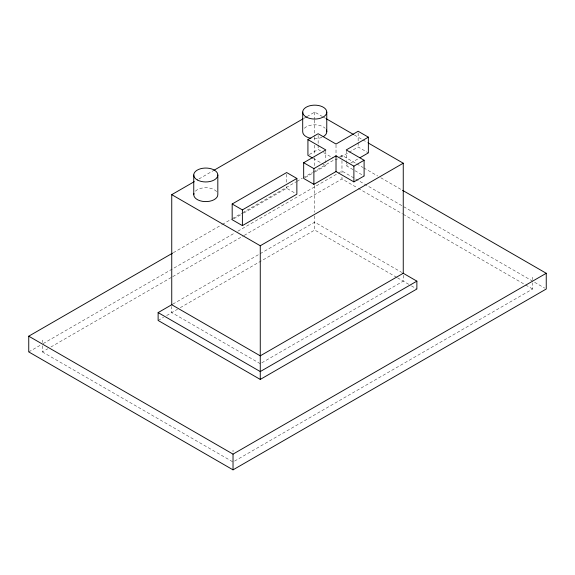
<?xml version="1.0" encoding="UTF-8"?>
<svg xmlns="http://www.w3.org/2000/svg" width="575" height="575" viewBox="0 0 575 575"><rect width="100%" height="100%" fill="white"/><g stroke="black" fill="none" stroke-linecap="round" stroke-linejoin="round"><path stroke-width="0.43" stroke-dasharray="2.88 2.16" d="M198.943 178.954L212.93 170.876M303.859 118.385L306.188 117.034M306.964 116.588L314.733 112.103L322.503 116.581M309.386 154.502L318.14 149.45L320.476 150.794M173.312 252.72L221.504 224.897M222.281 224.451L231.61 219.068M232.386 218.615L241.708 213.232M242.485 212.786L296.118 181.822M296.894 181.377L302.335 178.236M303.111 177.783L312.441 172.399M313.217 171.954L334.981 159.383M339.645 156.695L341.974 155.351L355.954 163.422M233.709 218.831L242.916 213.519M243.685 213.073L286.652 188.269L295.406 193.322M305.196 177.56L314.353 172.27M315.122 171.832L325.802 165.665L325.802 161.295M337.539 158.887L336.016 159.771L333.687 158.42M340.594 157.126L348.227 152.72M348.989 152.282L358.146 146.992L368.359 152.885M346.229 161.295L346.229 165.665L347.753 164.781M350.808 163.02L358.441 158.614M28.75 351.907L40.408 345.18M43.147 343.598L234.859 232.911M237.827 231.2L341.974 171.07L544.697 288.111M42.37 345.798L42.37 351.907L47.804 348.773M50.909 346.984L171.99 277.071M172.766 276.625L243.397 235.843M244.174 235.398L341.974 178.933L357.478 187.881M172.859 304.096L314.733 222.18L401.702 272.385M158.125 320.462L163.552 317.328M166.657 315.538L177.51 309.271M180.291 307.661L314.733 230.043L397.045 277.56M261.819 362.803L403.255 281.146L403.255 275.03M234.578 461.092L532.63 289.009L532.63 282.893M323.279 117.034L325.608 118.378M354.337 134.967L362.106 139.445M362.882 139.897L367.54 142.586M356.73 163.868L362.947 167.454M363.723 167.9L377.703 175.972M380.808 177.768L401.781 189.879M323.581 152.591L332.911 157.974M346.229 165.665L364.104 175.986M313.368 158.484L321.137 162.969M321.914 163.422L325.802 165.665M358.247 188.334L402.428 213.835M403.204 214.281L524.882 284.539M525.658 284.984L532.63 289.009M397.533 277.84L410.687 285.437M411.456 285.883L416.875 289.009M260.267 363.702L171.745 312.599L171.745 306.482M42.37 351.907L233.026 461.984M532.63 277.215L532.63 279.572M358.146 133.012L358.146 141.752M358.146 142.622L358.146 146.992M346.229 149.938L346.229 160.425M341.974 155.351L341.974 157.097M341.974 160.59L341.974 172.816M341.974 177.186L341.974 178.933M336.016 144.914L336.016 155.401M325.802 149.938L325.802 160.425M318.14 135.47L318.14 144.21M318.14 145.08L318.14 149.45M314.733 112.103L314.733 119.262M314.733 120.153L314.733 136.268M314.733 137.159L314.733 141.637M314.733 145.216L314.733 154.165M314.733 157.744L314.733 166.692M314.733 185.488L314.733 212.333M314.733 215.912L314.733 230.043M286.652 174.29L286.652 182.153M286.652 186.523L286.652 188.269M233.026 450.189L233.026 451.763M42.37 340.12L42.37 342.477M195.363 191.18A12.039 6.95 0 0 1 206.842 187.737A12.039 6.95 0 0 1 217.098 192.28M322.065 137.274A12.039 6.95 0 0 1 313.167 138.647M304.312 128.282A12.039 6.95 0 0 1 325.162 128.282"/><path stroke-width="0.86" d="M368.316 143.031L403.255 163.207L403.255 273.283L260.267 355.839L171.745 304.736L171.745 194.659L194.278 181.65M213.706 170.43L303.082 118.831M312.592 158.039L307.927 155.343L307.927 139.617L318.14 133.723L336.016 144.045L358.146 131.265L368.359 137.166L368.359 152.885L359.964 157.737M232.178 203.996L286.652 172.543L296.865 178.444L296.865 194.163L242.391 225.616L232.178 219.722L232.178 203.996L242.391 209.889L296.865 178.444M368.359 137.166L346.229 149.938L364.104 160.26L364.104 175.986L353.891 181.88L336.016 171.558L313.885 184.338L303.672 178.444L303.672 162.718L325.802 149.938L307.927 139.617M303.672 162.718L313.885 168.612L336.016 155.839L353.891 166.153L364.104 160.26M402.558 190.325L546.25 273.283L546.25 289.009L233.026 469.847L28.75 351.907L28.75 336.188L172.536 253.173M171.745 194.659L260.267 245.762L403.255 163.207M402.946 273.103L416.875 281.146L416.875 289.009L260.267 379.428L158.125 320.462L158.125 312.599L172.083 304.542M416.875 281.146L260.267 371.565L158.125 312.599M28.75 336.188L233.026 454.121L546.25 273.283M326.384 118.824L353.56 134.514M353.891 166.153L353.891 181.88M336.016 155.839L336.016 171.558M326.772 112.103L326.772 131.761M313.885 168.612L313.885 184.338M302.702 112.103L302.702 131.761A12.039 6.95 0 0 0 310.874 138.338M260.267 245.762L260.267 379.428M242.391 209.889L242.391 225.616M233.026 454.121L233.026 469.847M217.824 175.001L217.824 194.659A12.039 6.95 0 0 1 204.736 201.581A12.039 6.95 0 0 1 193.933 193.452M193.753 175.001L193.753 194.659M326.363 129.957A12.039 6.95 0 0 1 323.251 136.67M197.275 179.917A12.039 6.95 0 0 0 217.415 176.798A12.039 6.95 0 0 0 202.673 168.288A12.039 6.95 0 0 0 197.275 179.917M306.223 117.013A12.039 6.95 0 0 0 326.363 113.9A12.039 6.95 0 0 0 311.621 105.39A12.039 6.95 0 0 0 306.223 117.013"/></g></svg>
